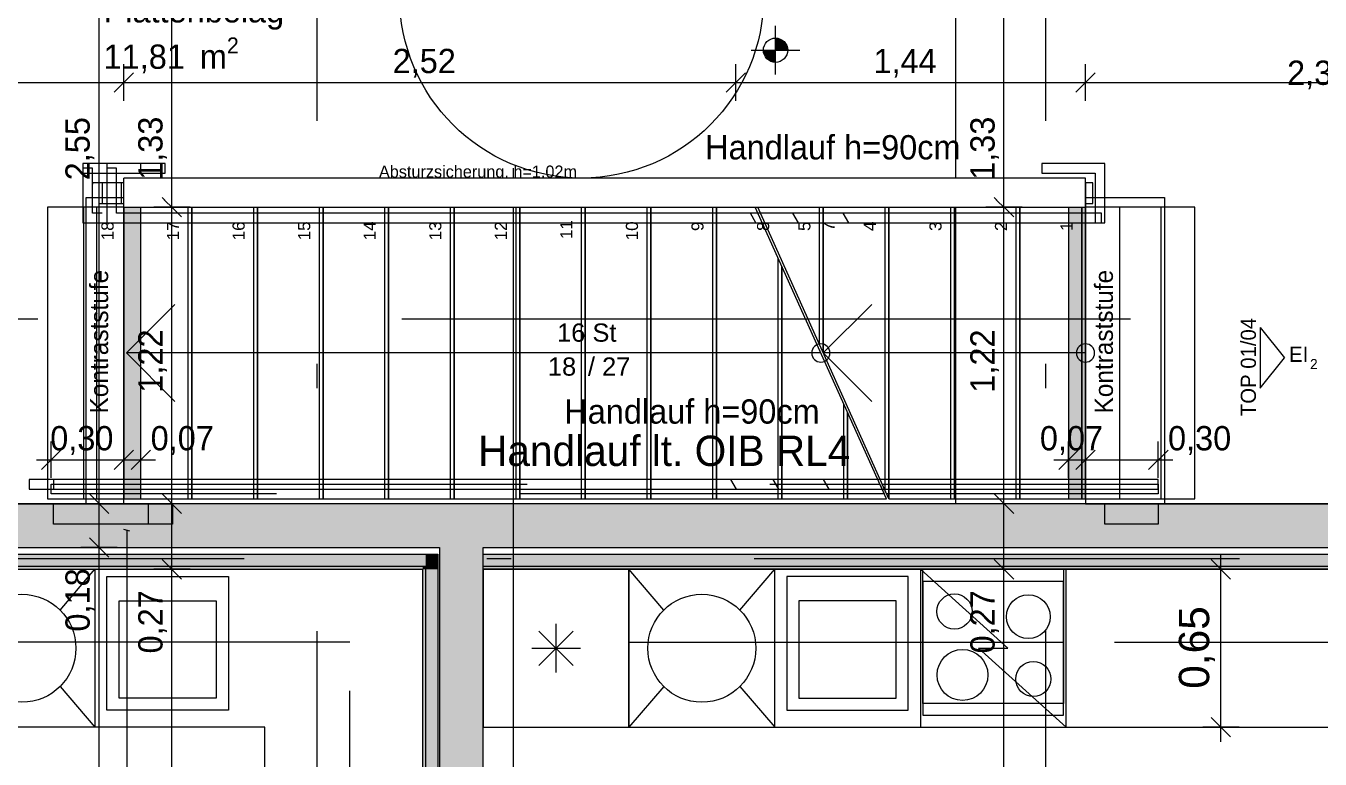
# Model space of a CAD drawing. Header units: metres. Extents: x -3 to 205, y -18 to 45.
# Drawn here: x 7.8 to 13.13, y -9.83 to -6.81 of the extents above; entities that cross this region are included whole.
import ezdxf

# ---------------------------------------------------------------- set-up
doc = ezdxf.new("R2010")
doc.units = ezdxf.units.M
doc.header["$MEASUREMENT"] = 0
doc.set_wipeout_variables(frame=1)
for name, pattern in [('Achse', [0.004, 0.002, -0.001, 0, -0.001]), ('Schnittlinie', [0.006, 0.003, -0.0015, 0, -0.0015]), ('Strichlinie eng', [0.002, 0.0015, -0.0005]), ('Strichlinie mittel', [0.003, 0.002, -0.001]), ('Untersicht', [0.001, 0.0005, -0.0005]), ('Wipeout_Contour', [1, 0, -1])]:
    doc.linetypes.add(name, pattern=pattern)
for name, color, linetype in [('1._1.Stock PP STG1_3_000 Achsraster', 7, 'Continuous'), ('1._1.Stock PP STG1_3_120 Wand Innen tragend', 7, 'Continuous'), ('1._1.Stock PP STG1_3_140 Geländer transparent', 7, 'Continuous'), ('1._1.Stock PP STG1_3_210 Decke', 7, 'Continuous'), ('1._1.Stock PP STG1_3_220 Bodenaufbau', 7, 'Continuous'), ('1._1.Stock PP STG1_3_220 Bodenaufbau - Außen_ Gefälle', 7, 'Continuous'), ('1._1.Stock PP STG1_3_410 Treppe', 7, 'Continuous'), ('1._1.Stock PP STG1_3_450 Absturzsicherung', 7, 'Continuous'), ('1._1.Stock PP STG1_3_530 Küche', 7, 'Continuous'), ('1._1.Stock PP STG1_3_810 Raum', 7, 'Continuous'), ('1._1.Stock PP STG1_3_815 Raumbegrenzung', 7, 'Continuous'), ('1._1.Stock PP STG1_3_851 Marker Schnitt', 7, 'Continuous'), ('1._1.Stock PP STG1_3_870 Dokumentation allgemein', 7, 'Continuous'), ('1._1.Stock PP STG1_3_910 Allgemein Bemaßung.x', 7, 'Continuous'), ('1._1.Stock PP STG1_3_915 Allgemein Beschriftung.x', 7, 'Continuous'), ('1._1.Stock PP STG1_3_945 Einreichplan Beschriftung', 7, 'Continuous'), ('1._1.Stock PP STG1_3_950 Polierplan Bemaßung', 7, 'Continuous'), ('1._1.Stock PP STG1_3_950-1 Polierplan Bemaßung Küche', 7, 'Continuous'), ('1._1.Stock PP STG1_3_957 Detail Bemaßung', 7, 'Continuous'), ('1._1.Stock PP STG1_3_958 Detail Beschriftung', 7, 'Continuous')]:
    doc.layers.add(name, color=color, linetype=linetype)
doc.styles.add('ERSTELLTER_STIL_1', font='arial.ttf')
doc.styles.add('ERSTELLTER_STIL_2', font='')
doc.styles.get('ERSTELLTER_STIL_2').set_extended_font_data('Eurostile')

msp = doc.modelspace()

# ---------------------------------------------------------------- hatches: boundary and pattern name
at = {"layer": '1._1.Stock PP STG1_3_120 Wand Innen tragend', "linetype": 'Continuous', "lineweight": 13, "true_color": 0x3f7f02}
for points in [[(9.505, -8.775), (6.835, -8.775), (6.835, -8.955), (9.505, -8.955)], [(9.685, -8.775), (9.505, -8.775), (9.505, -8.955), (9.685, -8.955)], [(9.685, -8.955), (13.295, -8.955), (13.295, -8.775), (9.685, -8.775)], [(9.685, -8.955), (9.505, -8.955), (9.505, -8.9825), (9.685, -8.9825)], [(9.685, -8.9825), (9.505, -8.9825), (9.505, -9.0325), (9.685, -9.0325)], [(9.685, -9.0325), (9.505, -9.0325), (9.505, -9.045), (9.685, -9.045)], [(9.505, -9.045), (9.505, -15.66), (9.685, -15.66), (9.685, -9.045)]]:
    msp.add_hatch(color=76, dxfattribs=at).paths.add_polyline_path(points)
at = {"layer": '1._1.Stock PP STG1_3_120 Wand Innen tragend', "linetype": 'Continuous', "lineweight": 13, "true_color": 0xffaa00}
for points in [[(9.4475, -8.9825), (6.6475, -8.9825), (6.6475, -9.0325), (9.4475, -9.0325)], [(9.4975, -8.9825), (9.4475, -8.9825), (9.4475, -9.0325), (9.4975, -9.0325)], [(9.685, -9.0325), (13.295, -9.0325), (13.295, -8.9825), (9.685, -8.9825)], [(9.4975, -9.0325), (9.4475, -9.0325), (9.4475, -9.045), (9.4975, -9.045)], [(9.4475, -9.045), (9.4475, -15.66), (9.4975, -15.66), (9.4975, -9.045)]]:
    msp.add_hatch(color=40, dxfattribs=at).paths.add_polyline_path(points)
at = {"layer": '1._1.Stock PP STG1_3_120 Wand Innen tragend', "linetype": 'Continuous', "lineweight": 13, "true_color": 0xfb02fe}
for points in [[(9.435, -9.0325), (6.5975, -9.0325), (6.5975, -9.045), (9.435, -9.045)], [(9.4475, -9.0325), (9.435, -9.0325), (9.435, -9.045), (9.4475, -9.045)], [(9.435, -9.045), (9.435, -15.66), (9.4475, -15.66), (9.4475, -9.045)], [(9.685, -9.045), (13.295, -9.045), (13.295, -9.0325), (9.685, -9.0325)]]:
    msp.add_hatch(color=6, dxfattribs=at).paths.add_polyline_path(points)
at = {"layer": '1._1.Stock PP STG1_3_220 Bodenaufbau - Außen_ Gefälle', "linetype": 'Continuous', "lineweight": 0, "true_color": 0x1f1f1f}
for points in [[(8.275, -8.755), (8.275, -7.555), (8.205, -7.555), (8.205, -8.755)], [(12.165, -8.755), (12.165, -7.555), (12.095, -7.555), (12.095, -8.755)]]:
    msp.add_hatch(color=250, dxfattribs=at).paths.add_polyline_path(points)
at = {"layer": '1._1.Stock PP STG1_3_950 Polierplan Bemaßung', "linetype": 'Continuous', "lineweight": 0, "true_color": 0x000000}
for points in [[(10.8886, -6.909), (10.9386, -6.909), (10.9347, -6.8899), (10.9239, -6.8737), (10.9077, -6.8628), (10.8886, -6.859)], [(10.8886, -6.909), (10.8386, -6.909), (10.8424, -6.9281), (10.8532, -6.9444), (10.8694, -6.9552), (10.8886, -6.959)]]:
    msp.add_hatch(color=18, dxfattribs=at).paths.add_polyline_path(points)

# ---------------------------------------------------------------- linework, layer by layer
at = {"layer": '1._1.Stock PP STG1_3_000 Achsraster', "color": 5, "linetype": 'Achse', "lineweight": 0, "ltscale": 1000}
msp.add_line((-1.5, -9), (21, -9), dxfattribs=at)
at = {"layer": '1._1.Stock PP STG1_3_120 Wand Innen tragend', "color": 7, "linetype": 'Continuous', "lineweight": 13, "ltscale": 1000}
for p, q in [((6.655, -8.9825), (9.4975, -8.9825)), ((9.4975, -8.9825), (9.4975, -9.0325)), ((9.4975, -8.9825), (9.4975, -9.0325)), ((9.685, -8.9825), (13.295, -8.9825)), ((6.6475, -9.0325), (9.4475, -9.0325)), ((9.4475, -9.0325), (9.4475, -9.045)), ((9.4475, -9.0325), (9.4475, -9.045)), ((9.4475, -9.045), (9.4475, -15.66)), ((9.4975, -9.0325), (9.4975, -9.045)), ((9.4975, -9.045), (9.4975, -15.66)), ((9.685, -9.0325), (13.295, -9.0325))]:
    msp.add_line(p, q, dxfattribs=at)
at = {"layer": '1._1.Stock PP STG1_3_120 Wand Innen tragend', "color": 7, "linetype": 'Continuous', "lineweight": 18, "ltscale": 1000}
for p, q in [((6.835, -8.955), (9.505, -8.955)), ((9.505, -8.955), (9.505, -8.9825)), ((9.505, -8.955), (9.505, -8.9825)), ((9.505, -8.9825), (9.505, -9.0325)), ((9.685, -8.9825), (9.685, -8.955)), ((9.685, -8.955), (13.295, -8.955)), ((9.685, -8.9825), (9.685, -8.955)), ((9.685, -9.0325), (9.685, -8.9825)), ((9.685, -9.0325), (9.685, -8.9825)), ((9.505, -9.0325), (9.505, -9.045)), ((9.505, -9.045), (9.505, -15.66)), ((9.685, -9.045), (9.685, -9.0325)), ((9.685, -9.045), (9.685, -9.0325))]:
    msp.add_line(p, q, dxfattribs=at)
at = {"layer": '1._1.Stock PP STG1_3_120 Wand Innen tragend', "color": 7, "linetype": 'Continuous', "lineweight": 18, "ltscale": 1000, "flags": 128}
for points in [[(13.295, -8.775), (6.835, -8.775)], [(9.685, -15.66), (9.685, -9.045)]]:
    msp.add_lwpolyline(points, dxfattribs=at)
at = {"layer": '1._1.Stock PP STG1_3_120 Wand Innen tragend', "color": 7, "linetype": 'Continuous', "lineweight": 13, "ltscale": 1000, "flags": 128}
for points in [[(6.585, -9.045), (9.435, -9.045)], [(9.435, -9.045), (9.435, -15.66)], [(9.685, -9.045), (13.295, -9.045)]]:
    msp.add_lwpolyline(points, dxfattribs=at)
at = {"layer": '1._1.Stock PP STG1_3_140 Geländer transparent', "color": 7, "linetype": 'Strichlinie mittel', "lineweight": 13, "ltscale": 1000, "flags": 128}
msp.add_lwpolyline([(7.905, -8.735), (7.905, -8.695), (11.318, -8.695), (11.336, -8.735)], close=True, dxfattribs=at)
at = {"layer": '1._1.Stock PP STG1_3_140 Geländer transparent', "color": 7, "linetype": 'Continuous', "lineweight": 13, "ltscale": 1000, "flags": 128}
msp.add_lwpolyline([(12.465, -8.695), (12.465, -8.735), (11.346, -8.735), (11.328, -8.695)], close=True, dxfattribs=at)
at = {"layer": '1._1.Stock PP STG1_3_210 Decke', "color": 7, "linetype": 'Continuous', "lineweight": 13, "ltscale": 1000, "true_color": 0xf4f4f4, "flags": 128}
msp.add_lwpolyline([(8.05, -8.775), (8.05, -7.515), (12.49, -7.515), (12.49, -8.775)], close=True, dxfattribs=at)
msp.add_lwpolyline([(8.05, -8.775), (8.05, -7.515), (12.49, -7.515), (12.49, -8.775)], close=True, dxfattribs=at)
at = {"layer": '1._1.Stock PP STG1_3_220 Bodenaufbau', "color": 7, "linetype": 'Continuous', "lineweight": 13, "ltscale": 1000, "true_color": 0xf4f4f4, "flags": 128}
for points in [[(6.835, -6.225), (8.105, -6.225), (8.105, -5.735), (8.745, -5.735), (8.745, -3.865), (11.105, -3.865), (11.105, -6.225), (13.385, -6.225), (13.385, -8.775), (6.835, -8.775)], [(6.835, -8.775), (8.205, -8.775), (8.205, -7.555), (12.165, -7.555), (12.165, -8.775), (13.385, -8.775), (13.385, -6.225), (11.105, -6.225), (11.105, -6.045), (8.975, -6.045), (8.975, -6.225), (6.835, -6.225)]]:
    msp.add_lwpolyline(points, close=True, dxfattribs=at)
at = {"layer": '1._1.Stock PP STG1_3_220 Bodenaufbau - Außen_ Gefälle', "color": 7, "linetype": 'Continuous', "lineweight": 13, "ltscale": 1000, "flags": 128}
for points in [[(8.275, -8.755), (8.275, -7.555), (8.205, -7.555), (8.205, -8.755)], [(12.165, -8.755), (12.165, -7.555), (12.095, -7.555), (12.095, -8.755)]]:
    msp.add_lwpolyline(points, close=True, dxfattribs=at)
at = {"layer": '1._1.Stock PP STG1_3_410 Treppe', "color": 7, "linetype": 'Untersicht', "lineweight": 18, "ltscale": 1000}
for p, q in [((8.115, -7.375), (8.035, -7.375)), ((8.035, -7.375), (8.035, -7.415)), ((8.075, -7.395), (8.035, -7.395)), ((8.035, -7.395), (8.035, -7.62)), ((8.075, -7.58), (8.075, -7.395)), ((8.195, -7.375), (8.115, -7.375)), ((8.215, -7.375), (8.135, -7.375)), ((8.135, -7.375), (8.135, -7.415)), ((8.275, -7.375), (8.195, -7.375)), ((8.295, -7.375), (8.215, -7.375)), ((8.375, -7.375), (8.295, -7.375)), ((8.035, -7.415), (8.115, -7.415)), ((8.035, -7.62), (8.115, -7.62)), ((8.115, -7.58), (8.075, -7.58)), ((8.115, -7.62), (10.808, -7.62)), ((7.815, -8.675), (7.815, -8.715)), ((8.115, -8.675), (7.815, -8.675)), ((10.7041, -8.675), (8.115, -8.675)), ((10.7272, -8.715), (10.7041, -8.675)), ((7.815, -8.715), (8.115, -8.715)), ((8.115, -8.715), (10.7272, -8.715))]:
    msp.add_line(p, q, dxfattribs=at)
at = {"layer": '1._1.Stock PP STG1_3_410 Treppe', "color": 7, "linetype": 'Continuous', "lineweight": 18, "ltscale": 1000}
for p, q in [((8.175, -7.395), (8.135, -7.395)), ((8.135, -7.395), (8.135, -7.62)), ((8.175, -7.58), (8.175, -7.395)), ((12.065, -7.375), (11.985, -7.375)), ((12.245, -7.375), (12.065, -7.375)), ((12.245, -7.54), (12.245, -7.375)), ((12.205, -7.415), (12.205, -7.54)), ((12.205, -7.54), (12.205, -7.62)), ((12.245, -7.62), (12.245, -7.54)), ((8.135, -7.62), (8.215, -7.62)), ((8.215, -7.58), (8.175, -7.58)), ((11.1673, -7.58), (8.215, -7.58)), ((8.215, -7.62), (11.1904, -7.62)), ((10.9812, -7.62), (12.165, -7.62)), ((11.1904, -7.62), (11.1673, -7.58)), ((12.165, -7.62), (12.2308, -7.62)), ((12.205, -7.62), (12.245, -7.62)), ((12.2308, -7.62), (12.2308, -7.58)), ((10.915, -7.7987), (10.915, -8.755)), ((10.915, -8.755), (10.915, -7.7987)), ((11.185, -8.3987), (11.185, -8.755)), ((11.185, -8.755), (11.185, -8.3987)), ((7.915, -8.675), (7.915, -8.715)), ((8.215, -8.675), (7.915, -8.675)), ((11.0865, -8.675), (8.215, -8.675)), ((12.435, -8.675), (10.8773, -8.675)), ((10.8773, -8.675), (10.9004, -8.715)), ((11.1096, -8.715), (11.0865, -8.675)), ((12.465, -8.675), (12.435, -8.675)), ((12.465, -8.715), (12.465, -8.675)), ((7.915, -8.715), (8.215, -8.715)), ((8.215, -8.715), (11.1096, -8.715)), ((10.9004, -8.715), (12.435, -8.715)), ((12.435, -8.715), (12.465, -8.715)), ((8.205, -8.755), (8.215, -8.755)), ((8.215, -8.755), (8.485, -8.755)), ((8.485, -8.755), (8.755, -8.755)), ((8.755, -8.755), (9.025, -8.755)), ((9.025, -8.755), (9.295, -8.755)), ((9.295, -8.755), (9.565, -8.755)), ((9.565, -8.755), (9.835, -8.755)), ((9.835, -8.755), (10.105, -8.755)), ((10.105, -8.755), (10.375, -8.755)), ((10.375, -8.755), (10.645, -8.755)), ((10.645, -8.755), (10.915, -8.755)), ((10.915, -8.755), (11.185, -8.755)), ((11.185, -8.755), (11.3453, -8.755)), ((11.355, -8.755), (11.625, -8.755)), ((11.625, -8.755), (11.895, -8.755)), ((11.895, -8.755), (12.165, -8.755))]:
    msp.add_line(p, q, dxfattribs=at)
at = {"layer": '1._1.Stock PP STG1_3_410 Treppe', "color": 7, "linetype": 'Continuous', "lineweight": 13, "ltscale": 1000}
for p, q in [((7.89, -7.555), (7.89, -8.755)), ((8.04, -8.755), (8.04, -7.555)), ((8.092, -7.555), (8.092, -8.755)), ((12.3069, -8.755), (12.3069, -7.555)), ((12.475, -7.555), (12.475, -8.755)), ((12.615, -8.755), (12.615, -7.555)), ((10.9, -8.755), (10.9, -7.7654)), ((8.415, -7.955), (8.215, -8.155)), ((11.285, -7.955), (11.085, -8.155)), ((8.485, -8.155), (8.215, -8.155)), ((8.215, -8.155), (8.415, -8.355)), ((11.0753, -8.155), (8.485, -8.155)), ((11.895, -8.155), (11.085, -8.155)), ((11.085, -8.155), (11.285, -8.355)), ((12.165, -8.155), (11.895, -8.155)), ((11.17, -8.755), (11.17, -8.3654)), ((7.89, -8.755), (8.215, -8.755)), ((8.215, -8.755), (11.3453, -8.755)), ((11.355, -8.755), (12.165, -8.755)), ((12.165, -8.755), (12.615, -8.755))]:
    msp.add_line(p, q, dxfattribs=at)
at = {"layer": '1._1.Stock PP STG1_3_410 Treppe', "color": 255, "linetype": 'Continuous', "lineweight": 0, "ltscale": 1000, "flags": 128}
for points in [[(12.165, -7.54), (12.195, -7.54), (12.195, -7.455), (11.975, -7.455), (11.975, -7.54)], [(12.165, -7.54), (12.165, -7.4975), (12.115, -7.4975), (12.115, -7.54)], [(11.975, -7.54), (12.115, -7.54)]]:
    msp.add_lwpolyline(points, dxfattribs=at)
for points in [[(12.065, -7.54), (12.165, -7.54), (12.165, -7.455), (12.065, -7.455)], [(8.215, -8.775), (8.405, -8.775), (8.405, -8.86), (7.915, -8.86), (7.915, -8.775)], [(12.245, -8.775), (12.435, -8.775), (12.465, -8.775), (12.465, -8.86), (12.245, -8.86)]]:
    msp.add_lwpolyline(points, close=True, dxfattribs=at)
at = {"layer": '1._1.Stock PP STG1_3_410 Treppe', "color": 7, "linetype": 'Continuous', "lineweight": 18, "ltscale": 1000, "flags": 128}
for points in [[(12.115, -7.54), (12.135, -7.54)], [(12.135, -7.54), (12.165, -7.54)]]:
    msp.add_lwpolyline(points, dxfattribs=at)
at = {"layer": '1._1.Stock PP STG1_3_410 Treppe', "color": 7, "linetype": 'Continuous', "lineweight": 13, "ltscale": 1000, "flags": 128}
for points in [[(11.0753, -8.1175, 1), (11.0753, -8.1925, 1)], [(12.165, -8.1175, 1), (12.165, -8.1925, 1)]]:
    msp.add_lwpolyline(points, format="xyb", close=True, dxfattribs=at)
at = {"layer": '1._1.Stock PP STG1_3_410 Treppe', "color": 255, "linetype": 'Untersicht', "lineweight": 0, "ltscale": 1000, "flags": 128}
msp.add_lwpolyline([(8.115, -8.775), (8.305, -8.775), (8.305, -8.86), (7.815, -8.86), (7.815, -8.775)], close=True, dxfattribs=at)
at = {"layer": '1._1.Stock PP STG1_3_530 Küche', "color": 150, "linetype": 'Strichlinie eng', "lineweight": 13, "ltscale": 1000, "true_color": 0x0f7ffe}
for p, q in [((7.185, -9.045), (9.435, -9.045)), ((9.435, -9.045), (9.435, -11.045)), ((13.295, -9.045), (10.285, -9.045)), ((10.285, -9.045), (10.285, -9.345)), ((11.495, -9.045), (12.075, -9.045)), ((11.495, -9.5975), (11.495, -9.045)), ((12.075, -9.045), (12.075, -9.5975)), ((9.135, -9.345), (7.185, -9.345)), ((9.135, -11.045), (9.135, -9.345)), ((10.285, -9.345), (13.295, -9.345)), ((11.495, -9.345), (12.075, -9.345)), ((12.075, -9.5975), (11.495, -9.5975))]:
    msp.add_line(p, q, dxfattribs=at)
at = {"layer": '1._1.Stock PP STG1_3_530 Küche', "color": 150, "linetype": 'Continuous', "lineweight": 13, "ltscale": 1000, "true_color": 0x0f7ffe}
for p, q in [((7.9421, -9.2129), (8.085, -9.045)), ((10.4279, -9.2129), (10.285, -9.045)), ((10.7421, -9.2129), (10.885, -9.045)), ((11.845, -9.37), (11.485, -9.045)), ((8.185, -9.575), (8.185, -9.175)), ((8.185, -9.175), (8.585, -9.175)), ((8.585, -9.175), (8.585, -9.575)), ((11.385, -9.175), (10.985, -9.175)), ((10.985, -9.175), (10.985, -9.575)), ((11.385, -9.575), (11.385, -9.175)), ((9.985, -9.47), (9.985, -9.27)), ((9.9143, -9.4407), (10.0557, -9.2993)), ((10.0557, -9.4407), (9.9143, -9.2993)), ((9.885, -9.37), (10.085, -9.37)), ((12.085, -9.695), (11.725, -9.37)), ((11.725, -9.37), (11.845, -9.37)), ((7.9421, -9.5271), (8.085, -9.695)), ((10.4279, -9.5271), (10.285, -9.695)), ((10.7421, -9.5271), (10.885, -9.695)), ((8.585, -9.575), (8.185, -9.575)), ((10.985, -9.575), (11.385, -9.575))]:
    msp.add_line(p, q, dxfattribs=at)
at = {"layer": '1._1.Stock PP STG1_3_530 Küche', "color": 150, "linetype": 'Continuous', "lineweight": 13, "ltscale": 1000, "true_color": 0x0f7ffe, "flags": 128}
for points in [[(7.185, -9.045), (9.435, -9.045), (9.435, -11.045), (8.785, -11.045), (8.785, -9.695), (7.185, -9.695)], [(8.085, -9.695), (7.485, -9.695), (7.485, -9.045), (8.085, -9.045)], [(9.685, -9.695), (10.285, -9.695), (10.285, -9.045), (9.685, -9.045)], [(13.295, -9.045), (10.285, -9.045), (10.285, -9.695), (13.295, -9.695)], [(10.285, -9.695), (10.885, -9.695), (10.885, -9.045), (10.285, -9.045)], [(11.485, -9.695), (12.085, -9.695), (12.085, -9.045), (11.485, -9.045)], [(8.635, -9.625), (8.135, -9.625), (8.135, -9.075), (8.635, -9.075)], [(10.935, -9.625), (11.435, -9.625), (11.435, -9.075), (10.935, -9.075)], [(11.495, -9.645), (12.075, -9.645), (12.075, -9.095), (11.495, -9.095)]]:
    msp.add_lwpolyline(points, close=True, dxfattribs=at)
at = {"layer": '1._1.Stock PP STG1_3_530 Küche', "color": 150, "linetype": 'Continuous', "lineweight": 13, "ltscale": 1000, "true_color": 0x0f7ffe}
for centre, radius in [((7.785, -9.37), 0.2222), ((10.585, -9.37), 0.2222), ((11.6255, -9.2187), 0.0725), ((11.93, -9.2402), 0.09), ((11.6586, -9.48), 0.105), ((11.9503, -9.4965), 0.0725)]:
    msp.add_circle(centre, radius, dxfattribs=at)
at = {"layer": '1._1.Stock PP STG1_3_851 Marker Schnitt', "color": 7, "linetype": 'Schnittlinie', "lineweight": 13, "ltscale": 1000}
msp.add_line((-2.85, -8.015), (14.6743, -8.015), dxfattribs=at)
at = {"layer": '1._1.Stock PP STG1_3_910 Allgemein Bemaßung.x', "color": 7, "linetype": 'Continuous', "lineweight": 13, "ltscale": 1000}
for p, q in [((12.885, -8.05), (12.885, -8.3)), ((12.885, -8.05), (12.985, -8.175)), ((12.885, -8.3), (12.985, -8.175))]:
    msp.add_line(p, q, dxfattribs=at)
at = {"layer": '1._1.Stock PP STG1_3_915 Allgemein Beschriftung.x', "color": 7, "linetype": 'Continuous', "lineweight": 13, "ltscale": 1000}
for p, q in [((8.2292, -8.8881), (8.2042, -8.8814)), ((8.2167, -8.8847), (8.2167, -9.9953))]:
    msp.add_line(p, q, dxfattribs=at)
at = {"layer": '1._1.Stock PP STG1_3_950 Polierplan Bemaßung', "color": 76, "linetype": 'Continuous', "lineweight": 13, "ltscale": 1000, "true_color": 0x3f7f02}
for p, q in [((8.1025, -8.775), (8.1025, -6.225)), ((8.0625, -8.735), (8.1425, -8.815)), ((8.1775, -8.775), (8.0275, -8.775)), ((8.1025, -8.955), (8.1025, -8.775)), ((8.0625, -8.915), (8.1425, -8.995)), ((8.1775, -8.955), (8.0275, -8.955)), ((8.1025, -15.66), (8.1025, -8.955))]:
    msp.add_line(p, q, dxfattribs=at)
at = {"layer": '1._1.Stock PP STG1_3_950 Polierplan Bemaßung', "color": 7, "linetype": 'Continuous', "lineweight": 13, "ltscale": 1000}
for p, q in [((10.8886, -7.009), (10.8886, -6.809)), ((10.7886, -6.909), (10.9886, -6.909))]:
    msp.add_line(p, q, dxfattribs=at)
at = {"layer": '1._1.Stock PP STG1_3_950 Polierplan Bemaßung', "color": 6, "linetype": 'Continuous', "lineweight": 13, "ltscale": 1000, "true_color": 0xfb02fe}
for p, q in [((8.205, -7.117), (8.205, -6.967)), ((10.725, -7.117), (10.725, -6.967)), ((12.165, -7.117), (12.165, -6.967)), ((8.245, -7.002), (8.165, -7.082)), ((10.765, -7.002), (10.685, -7.082)), ((12.205, -7.002), (12.125, -7.082)), ((6.835, -7.042), (8.205, -7.042)), ((8.205, -7.042), (10.725, -7.042)), ((10.725, -7.042), (12.165, -7.042)), ((12.165, -7.042), (14.56, -7.042)), ((8.3625, -8.735), (8.4425, -8.815)), ((11.7895, -8.735), (11.8695, -8.815)), ((8.4775, -8.775), (8.3275, -8.775)), ((8.4025, -9.045), (8.4025, -8.775)), ((11.9045, -8.775), (11.7545, -8.775)), ((11.8295, -9.045), (11.8295, -8.775)), ((8.3625, -9.005), (8.4425, -9.085)), ((11.7895, -9.005), (11.8695, -9.085)), ((8.4775, -9.045), (8.3275, -9.045)), ((8.4025, -15.66), (8.4025, -9.045)), ((11.9045, -9.045), (11.7545, -9.045)), ((11.8295, -15.66), (11.8295, -9.045))]:
    msp.add_line(p, q, dxfattribs=at)
at = {"layer": '1._1.Stock PP STG1_3_950 Polierplan Bemaßung', "color": 7, "linetype": 'Continuous', "lineweight": 13, "ltscale": 1000}
msp.add_circle((10.8886, -6.909), 0.05, dxfattribs=at)
at = {"layer": '1._1.Stock PP STG1_3_950-1 Polierplan Bemaßung Küche', "color": 150, "linetype": 'Continuous', "lineweight": 13, "ltscale": 1000, "true_color": 0x0f7ffe}
for p, q in [((12.7629, -9.085), (12.6829, -9.005)), ((12.7229, -9.045), (12.7229, -8.985)), ((12.7979, -9.045), (12.6479, -9.045)), ((12.7229, -9.695), (12.7229, -9.045)), ((12.7979, -9.695), (12.6479, -9.695)), ((12.6829, -9.655), (12.7629, -9.735)), ((12.7229, -9.755), (12.7229, -9.695))]:
    msp.add_line(p, q, dxfattribs=at)
at = {"layer": '1._1.Stock PP STG1_3_957 Detail Bemaßung', "color": 7, "linetype": 'Continuous', "lineweight": 13, "ltscale": 1000}
for p, q in [((7.905, -8.6692), (7.905, -8.5192)), ((8.205, -8.6692), (8.205, -8.5192)), ((8.275, -8.6692), (8.275, -8.5192)), ((12.095, -8.6692), (12.095, -8.5192)), ((12.165, -8.6692), (12.165, -8.5192)), ((12.465, -8.6692), (12.465, -8.5192)), ((7.945, -8.5542), (7.865, -8.6342)), ((8.165, -8.6342), (8.245, -8.5542)), ((8.315, -8.5542), (8.235, -8.6342)), ((12.135, -8.5542), (12.055, -8.6342)), ((12.205, -8.5542), (12.125, -8.6342)), ((12.425, -8.6342), (12.505, -8.5542)), ((7.845, -8.5942), (7.905, -8.5942)), ((7.905, -8.5942), (8.205, -8.5942)), ((8.205, -8.5942), (8.275, -8.5942)), ((8.275, -8.5942), (8.335, -8.5942)), ((12.035, -8.5942), (12.095, -8.5942)), ((12.095, -8.5942), (12.165, -8.5942)), ((12.165, -8.5942), (12.465, -8.5942)), ((12.465, -8.5942), (12.525, -8.5942))]:
    msp.add_line(p, q, dxfattribs=at)

# ---------------------------------------------------------------- texts
at = {"layer": '1._1.Stock PP STG1_3_120 Wand Innen tragend', "color": 7, "linetype": 'Continuous', "lineweight": 13, "attachment_point": 9, "style": 'ERSTELLTER_STIL_2'}
for s, insert, char_height in [('\\A1;{\\pqr;\\pt0;\\fEurostile|b0|i0|c0|p0;\\W1.000000;EI}', (13.0827, -8.1914), 0.0625), ('\\A1;{\\pqr;\\pt0;\\fEurostile|b0|i0|c0|p0;\\W1.000000;2}', (13.1211, -8.2214), 0.041667)]:
    msp.add_mtext(s, dxfattribs=dict(at, insert=insert, char_height=char_height))
at = {"layer": '1._1.Stock PP STG1_3_410 Treppe', "color": 7, "linetype": 'Continuous', "lineweight": 13, "char_height": 0.05, "attachment_point": 4, "rotation": 90, "style": 'ERSTELLTER_STIL_1'}
for s, insert in [('\\A1;{\\pql;\\fArial|b0|i0|c0|p0;\\W1.000000;18}', (8.1376, -7.6913)), ('\\A1;{\\pql;\\fArial|b0|i0|c0|p0;\\W1.000000;17}', (8.4071, -7.6913)), ('\\A1;{\\pql;\\fArial|b0|i0|c0|p0;\\W1.000000;16}', (8.6776, -7.6913)), ('\\A1;{\\pql;\\fArial|b0|i0|c0|p0;\\W1.000000;15}', (8.9476, -7.6913)), ('\\A1;{\\pql;\\fArial|b0|i0|c0|p0;\\W1.000000;14}', (9.2171, -7.6913)), ('\\A1;{\\pql;\\fArial|b0|i0|c0|p0;\\W1.000000;13}', (9.4876, -7.6913)), ('\\A1;{\\pql;\\fArial|b0|i0|c0|p0;\\W1.000000;12}', (9.7571, -7.6913)), ('\\A1;{\\pql;\\fArial|b0|i0|c0|p0;\\W1.000000;11}', (10.0271, -7.6862)), ('\\A1;{\\pql;\\fArial|b0|i0|c0|p0;\\W1.000000;10}', (10.2976, -7.6913)), ('\\A1;{\\pql;\\fArial|b0|i0|c0|p0;\\W1.000000;9}', (10.5676, -7.6531)), ('\\A1;{\\pql;\\fArial|b0|i0|c0|p0;\\W1.000000;8}', (10.8376, -7.6531)), ('\\A1;{\\pql;\\fArial|b0|i0|c0|p0;\\W1.000000;5}', (11.0076, -7.6531)), ('\\A1;{\\pql;\\fArial|b0|i0|c0|p0;\\W1.000000;7}', (11.1071, -7.6531)), ('\\A1;{\\pql;\\fArial|b0|i0|c0|p0;\\W1.000000;4}', (11.2771, -7.6531)), ('\\A1;{\\pql;\\fArial|b0|i0|c0|p0;\\W1.000000;3}', (11.5476, -7.6531)), ('\\A1;{\\pql;\\fArial|b0|i0|c0|p0;\\W1.000000;2}', (11.8171, -7.6531)), ('\\A1;{\\pql;\\fArial|b0|i0|c0|p0;\\W1.000000;1}', (12.0871, -7.6531))]:
    msp.add_mtext(s, dxfattribs=dict(at, insert=insert))
at = {"layer": '1._1.Stock PP STG1_3_410 Treppe', "color": 7, "linetype": 'Continuous', "lineweight": 13, "char_height": 0.075, "style": 'ERSTELLTER_STIL_1'}
for s, insert, attachment_point in [('\\A1;{\\pqc;\\pt0,0.05;\\fArial|b0|i0|c0|p0;\\W1.000000;16 St\\fArial|b0|i0|c0|p0;\\W1.000000;\\fArial|b0|i0|c0|p0;\\W1.000000;\\A1{\\H.66x;\\S^  ;}\\fArial|b0|i0|c0|p0;\\W1.000000;\\fArial|b0|i0|c0|p0;\\W1.000000;\\fArial|b0|i0|c0|p0;\\W1.000000;\\fArial|b0|i0|c0|p0;\\W1.000000;\\A1{\\H.66x;\\S^  ;}\\fArial|b0|i0|c0|p0;\\W1.000000;\\fArial|b0|i0|c0|p0;\\W1.000000;\\fArial|b0|i0|c0|p0;\\W1.000000;\\fArial|b0|i0|c0|p0;\\W1.000000;\\A1{\\H.66x;\\S^  ;}\\fArial|b0|i0|c0|p0;\\W1.000000;}', (10.14, -8.1305), 8), ('\\A1;{\\pqc;\\pt0,0.05;\\fArial|b0|i0|c0|p0;\\W1.000000;\\fArial|b0|i0|c0|p0;\\W1.000000;18\\fArial|b0|i0|c0|p0;\\W1.000000;\\A1{\\H.66x;\\S^  ;}\\fArial|b0|i0|c0|p0;\\W1.000000;\\fArial|b0|i0|c0|p0;\\W1.000000; / \\fArial|b0|i0|c0|p0;\\W1.000000;27\\fArial|b0|i0|c0|p0;\\W1.000000;\\A1{\\H.66x;\\S^  ;}\\fArial|b0|i0|c0|p0;\\W1.000000;\\fArial|b0|i0|c0|p0;\\W1.000000;\\fArial|b0|i0|c0|p0;\\W1.000000;\\fArial|b0|i0|c0|p0;\\W1.000000;\\A1{\\H.66x;\\S^  ;}\\fArial|b0|i0|c0|p0;\\W1.000000;}', (10.14, -8.1732), 2)]:
    msp.add_mtext(s, dxfattribs=dict(at, insert=insert, attachment_point=attachment_point))
at = {"layer": '1._1.Stock PP STG1_3_810 Raum', "color": 7, "linetype": 'Continuous', "lineweight": 13, "char_height": 0.1, "attachment_point": 1, "style": 'ERSTELLTER_STIL_2'}
for s, insert in [('\\A1;{\\pql;\\pt0;\\fEurostile|b0|i0|c0|p0;\\W1.000000;Plattenbelag}', (8.1213, -6.6949)), ('\\A1;{\\pql;\\pt0,0.05;\\fEurostile|b0|i0|c0|p0;\\W1.000000;11,81\\fEurostile|b0|i0|c0|p0;\\W1.000000;\\A1{\\H.66x;\\S^  ;}\\fEurostile|b0|i0|c0|p0;\\W1.000000; m\\fEurostile|b0|i0|c0|p0;\\W1.000000;\\A1{\\H.66x;\\S2^  ;}}', (8.1213, -6.8564))]:
    msp.add_mtext(s, dxfattribs=dict(at, insert=insert))
at = {"layer": '1._1.Stock PP STG1_3_910 Allgemein Bemaßung.x', "color": 7, "linetype": 'Continuous', "lineweight": 13, "insert": (12.8363, -8.4148), "char_height": 0.0625, "attachment_point": 4, "rotation": 90, "style": 'ERSTELLTER_STIL_2'}
msp.add_mtext('\\A1;{\\pql;\\fEurostile|b0|i0|c0|p0;\\W1.000000;TOP 01/04}', dxfattribs=at)
at = {"layer": '1._1.Stock PP STG1_3_915 Allgemein Beschriftung.x', "color": 7, "linetype": 'Continuous', "lineweight": 13, "insert": (10.43, -8.6217), "char_height": 0.125, "attachment_point": 8, "style": 'ERSTELLTER_STIL_2'}
msp.add_mtext('\\A1;{\\pqc;\\fEurostile|b0|i0|c0|p0;\\W1.000000;H\\fEurostile|b0|i0|c0|p0;\\W1.000000;andlauf lt. OIB RL4}', dxfattribs=at)
at = {"layer": '1._1.Stock PP STG1_3_950 Polierplan Bemaßung', "color": 6, "linetype": 'Continuous', "lineweight": 13, "true_color": 0xfb02fe, "char_height": 0.1, "width": 0.306373, "attachment_point": 7, "style": 'ERSTELLTER_STIL_2'}
for s, insert in [('\\A1;{\\pql;\\fEurostile|b0|i0|c0|p0;\\W1.000000;2,52}', (9.3118, -7.022)), ('\\A1;{\\pql;\\fEurostile|b0|i0|c0|p0;\\W1.000000;1,44}', (11.2918, -7.022))]:
    msp.add_mtext(s, dxfattribs=dict(at, insert=insert))
at = {"layer": '1._1.Stock PP STG1_3_950 Polierplan Bemaßung', "color": 6, "linetype": 'Continuous', "lineweight": 13, "true_color": 0xfb02fe, "insert": (12.9954, -7.0809), "char_height": 0.1, "attachment_point": 7, "style": 'ERSTELLTER_STIL_2'}
msp.add_mtext('\\A1;{\\pql;\\fEurostile|b0|i0|c0|p0;\\W1.000000;2,39\\fEurostile|b0|i0|c0|p0;\\W1.000000;\\A1{\\H.66x;\\S5^  ;}}', dxfattribs=at)
at = {"layer": '1._1.Stock PP STG1_3_950 Polierplan Bemaßung', "color": 76, "linetype": 'Continuous', "lineweight": 13, "true_color": 0x3f7f02, "char_height": 0.1, "width": 0.306373, "attachment_point": 7, "rotation": 90, "style": 'ERSTELLTER_STIL_2'}
for s, insert in [('\\A1;{\\pql;\\fEurostile|b0|i0|c0|p0;\\W1.000000;2,55}', (8.0825, -7.4445)), ('\\A1;{\\pql;\\fEurostile|b0|i0|c0|p0;\\W1.000000;0,18}', (8.0825, -9.3014))]:
    msp.add_mtext(s, dxfattribs=dict(at, insert=insert))
at = {"layer": '1._1.Stock PP STG1_3_950 Polierplan Bemaßung', "color": 6, "linetype": 'Continuous', "lineweight": 13, "true_color": 0xfb02fe, "char_height": 0.1, "width": 0.306373, "attachment_point": 7, "rotation": 90, "style": 'ERSTELLTER_STIL_2'}
for s, insert in [('\\A1;{\\pql;\\fEurostile|b0|i0|c0|p0;\\W1.000000;1,22}', (8.3825, -8.3182)), ('\\A1;{\\pql;\\fEurostile|b0|i0|c0|p0;\\W1.000000;1,22}', (11.8095, -8.3182)), ('\\A1;{\\pql;\\fEurostile|b0|i0|c0|p0;\\W1.000000;0,27}', (8.3825, -9.3914)), ('\\A1;{\\pql;\\fEurostile|b0|i0|c0|p0;\\W1.000000;0,27}', (11.8095, -9.3914))]:
    msp.add_mtext(s, dxfattribs=dict(at, insert=insert))
at = {"layer": '1._1.Stock PP STG1_3_950-1 Polierplan Bemaßung Küche', "color": 150, "linetype": 'Continuous', "lineweight": 13, "true_color": 0x0f7ffe, "insert": (12.6979, -9.5368), "char_height": 0.125, "width": 0.33365, "attachment_point": 7, "rotation": 90, "style": 'ERSTELLTER_STIL_1'}
msp.add_mtext('\\A1;{\\pql;\\fArial|b0|i0|c0|p0;\\W1.000000;0,65}', dxfattribs=at)
at = {"layer": '1._1.Stock PP STG1_3_957 Detail Bemaßung', "color": 7, "linetype": 'Continuous', "lineweight": 13, "char_height": 0.1, "width": 0.306373, "attachment_point": 7, "style": 'ERSTELLTER_STIL_2'}
for s, insert in [('\\A1;{\\pql;\\fEurostile|b0|i0|c0|p0;\\W1.000000;0,30}', (7.9014, -8.5742)), ('\\A1;{\\pql;\\fEurostile|b0|i0|c0|p0;\\W1.000000;0,07}', (8.315, -8.5742)), ('\\A1;{\\pql;\\fEurostile|b0|i0|c0|p0;\\W1.000000;0,07}', (11.9772, -8.5742)), ('\\A1;{\\pql;\\fEurostile|b0|i0|c0|p0;\\W1.000000;0,30}', (12.505, -8.5742))]:
    msp.add_mtext(s, dxfattribs=dict(at, insert=insert))
at = {"layer": '1._1.Stock PP STG1_3_958 Detail Beschriftung', "color": 7, "linetype": 'Continuous', "lineweight": 13, "char_height": 0.1, "attachment_point": 9, "style": 'ERSTELLTER_STIL_2'}
for insert in [(11.6504, -7.3599), (11.0704, -8.4471)]:
    msp.add_mtext('\\A1;{\\pqr;\\fEurostile|b0|i0|c0|p0;\\W1.000000;Handlauf h=90cm}', dxfattribs=dict(at, insert=insert))
at = {"layer": '1._1.Stock PP STG1_3_958 Detail Beschriftung', "color": 7, "linetype": 'Continuous', "lineweight": 13, "char_height": 0.075, "attachment_point": 4, "rotation": 90, "style": 'ERSTELLTER_STIL_2'}
for insert in [(8.1028, -8.4038), (12.2411, -8.4038)]:
    msp.add_mtext('\\A1;{\\pql;\\fEurostile|b0|i0|c0|p0;\\W1.000000;Kontraststufe}', dxfattribs=dict(at, insert=insert))

# ---------------------------------------------------------------- next in the draw order: wipeouts: each hides what was drawn before it
at = {"color": 254, "linetype": 'Wipeout_Contour', "lineweight": 0, "ltscale": 50.886291}
msp.add_wipeout([(12.165, -7.435), (8.205, -7.435), (8.205, -7.465), (12.165, -7.465)], dxfattribs=at).dxf.layer = '1._1.Stock PP STG1_3_450 Absturzsicherung'
at = {"color": 254, "linetype": 'Wipeout_Contour', "lineweight": 0, "ltscale": 51.101768}
msp.add_wipeout([(8.205, -7.555), (12.165, -7.555), (12.165, -7.525), (8.205, -7.525)], dxfattribs=at).dxf.layer = '1._1.Stock PP STG1_3_450 Absturzsicherung'

# ---------------------------------------------------------------- next in the draw order: linework, layer by layer
at = {"layer": '1._1.Stock PP STG1_3_410 Treppe', "color": 7, "linetype": 'Untersicht', "lineweight": 18, "ltscale": 1000}
for p, q in [((8.275, -7.415), (8.275, -7.375)), ((8.375, -7.415), (8.375, -7.375)), ((8.115, -7.415), (8.195, -7.415)), ((8.135, -7.415), (8.215, -7.415)), ((8.195, -7.415), (8.275, -7.415)), ((8.215, -7.415), (8.295, -7.415)), ((8.295, -7.415), (8.375, -7.415)), ((10.7849, -7.58), (8.115, -7.58)), ((10.808, -7.62), (10.7849, -7.58))]:
    msp.add_line(p, q, dxfattribs=at)
at = {"layer": '1._1.Stock PP STG1_3_410 Treppe', "color": 7, "linetype": 'Continuous', "lineweight": 18, "ltscale": 1000}
for p, q in [((11.985, -7.375), (11.985, -7.415)), ((11.985, -7.415), (12.065, -7.415)), ((12.065, -7.415), (12.205, -7.415)), ((8.215, -7.555), (8.205, -7.555)), ((8.205, -7.555), (8.205, -8.755)), ((8.485, -7.555), (8.215, -7.555)), ((8.755, -7.555), (8.485, -7.555)), ((8.485, -7.555), (8.485, -8.755)), ((8.485, -8.755), (8.485, -7.555)), ((9.025, -7.555), (8.755, -7.555)), ((8.755, -7.555), (8.755, -8.755)), ((8.755, -8.755), (8.755, -7.555)), ((9.295, -7.555), (9.025, -7.555)), ((9.025, -7.555), (9.025, -8.755)), ((9.025, -8.755), (9.025, -7.555)), ((9.565, -7.555), (9.295, -7.555)), ((9.295, -7.555), (9.295, -8.755)), ((9.295, -8.755), (9.295, -7.555)), ((9.835, -7.555), (9.565, -7.555)), ((9.565, -7.555), (9.565, -8.755)), ((9.565, -8.755), (9.565, -7.555)), ((10.105, -7.555), (9.835, -7.555)), ((9.835, -7.555), (9.835, -8.755)), ((9.835, -8.755), (9.835, -7.555)), ((10.375, -7.555), (10.105, -7.555)), ((10.105, -7.555), (10.105, -8.755)), ((10.105, -8.755), (10.105, -7.555)), ((10.645, -7.555), (10.375, -7.555)), ((10.375, -7.555), (10.375, -8.755)), ((10.375, -8.755), (10.375, -7.555)), ((10.8053, -7.555), (10.645, -7.555)), ((10.645, -7.555), (10.645, -8.755)), ((10.645, -8.755), (10.645, -7.555)), ((11.3453, -8.755), (10.8053, -7.555)), ((11.085, -7.555), (10.815, -7.555)), ((11.355, -8.755), (10.815, -7.555)), ((11.355, -7.555), (11.085, -7.555)), ((11.085, -7.555), (11.085, -8.155)), ((11.085, -8.155), (11.085, -7.555)), ((11.625, -7.555), (11.355, -7.555)), ((11.355, -7.555), (11.355, -8.755)), ((11.355, -8.755), (11.355, -7.555)), ((11.895, -7.555), (11.625, -7.555)), ((11.625, -7.555), (11.625, -8.755)), ((11.625, -8.755), (11.625, -7.555)), ((12.165, -7.555), (11.895, -7.555)), ((11.895, -7.555), (11.895, -8.755)), ((11.895, -8.755), (11.895, -7.555)), ((12.165, -8.755), (12.165, -7.555)), ((12.165, -7.58), (10.9581, -7.58)), ((10.9581, -7.58), (10.9812, -7.62)), ((12.2308, -7.58), (12.165, -7.58))]:
    msp.add_line(p, q, dxfattribs=at)
at = {"layer": '1._1.Stock PP STG1_3_410 Treppe', "color": 7, "linetype": 'Continuous', "lineweight": 13, "ltscale": 1000}
for p, q in [((8.215, -7.555), (7.89, -7.555)), ((10.8053, -7.555), (8.215, -7.555)), ((8.47, -8.755), (8.47, -7.555)), ((8.74, -8.755), (8.74, -7.555)), ((9.01, -8.755), (9.01, -7.555)), ((9.28, -8.755), (9.28, -7.555)), ((9.55, -8.755), (9.55, -7.555)), ((9.82, -8.755), (9.82, -7.555)), ((10.09, -8.755), (10.09, -7.555)), ((10.36, -8.755), (10.36, -7.555)), ((10.63, -8.755), (10.63, -7.555)), ((12.165, -7.555), (10.815, -7.555)), ((11.07, -8.1217), (11.07, -7.555)), ((11.34, -8.7217), (11.34, -7.555)), ((11.61, -8.755), (11.61, -7.555)), ((11.88, -8.755), (11.88, -7.555)), ((12.15, -8.755), (12.15, -7.555)), ((12.15, -7.555), (12.15, -8.755)), ((12.615, -7.555), (12.165, -7.555))]:
    msp.add_line(p, q, dxfattribs=at)
at = {"layer": '1._1.Stock PP STG1_3_450 Absturzsicherung', "color": 7, "linetype": 'Continuous', "lineweight": 18, "ltscale": 1000, "flags": 128}
for points in [[(12.165, -7.435), (8.205, -7.435)], [(8.205, -7.555), (12.165, -7.555)]]:
    msp.add_lwpolyline(points, dxfattribs=at)
at = {"layer": '1._1.Stock PP STG1_3_870 Dokumentation allgemein', "color": 190, "linetype": 'Continuous', "lineweight": 0, "ltscale": 1000, "true_color": 0x9900ff}
msp.add_circle((10.09, -6.685), 0.75, dxfattribs=at)

# ---------------------------------------------------------------- next in the draw order: wipeouts: each hides what was drawn before it
at = {"color": 254, "linetype": 'Wipeout_Contour', "lineweight": 0, "ltscale": 50.933273}
msp.add_wipeout([(12.165, -7.465), (8.205, -7.465), (8.205, -7.475), (12.165, -7.475)], dxfattribs=at).dxf.layer = '1._1.Stock PP STG1_3_450 Absturzsicherung'
at = {"color": 254, "linetype": 'Wipeout_Contour', "lineweight": 0, "ltscale": 51.052983}
msp.add_wipeout([(8.205, -7.525), (12.165, -7.525), (12.165, -7.515), (8.205, -7.515)], dxfattribs=at).dxf.layer = '1._1.Stock PP STG1_3_450 Absturzsicherung'

# ---------------------------------------------------------------- next in the draw order: wipeouts: each hides what was drawn before it
at = {"color": 254, "linetype": 'Wipeout_Contour', "lineweight": 0, "ltscale": 50.99422}
msp.add_wipeout([(8.205, -7.515), (12.165, -7.515), (12.165, -7.475), (8.205, -7.475)], dxfattribs=at).dxf.layer = '1._1.Stock PP STG1_3_450 Absturzsicherung'

# ---------------------------------------------------------------- next in the draw order: linework, layer by layer
at = {"layer": '1._1.Stock PP STG1_3_000 Achsraster', "color": 5, "linetype": 'Achse', "lineweight": 0, "ltscale": 1000}
for p, q in [((9, 3), (9, -18)), ((12, 3), (12, -18))]:
    msp.add_line(p, q, dxfattribs=at)
at = {"layer": '1._1.Stock PP STG1_3_410 Treppe', "color": 255, "linetype": 'Untersicht', "lineweight": 0, "ltscale": 1000, "flags": 128}
msp.add_lwpolyline([(8.105, -7.54), (8.295, -7.54), (8.295, -7.455), (8.075, -7.455), (8.075, -7.54)], close=True, dxfattribs=at)
at = {"layer": '1._1.Stock PP STG1_3_410 Treppe', "color": 255, "linetype": 'Continuous', "lineweight": 0, "ltscale": 1000, "flags": 128}
msp.add_lwpolyline([(8.215, -7.54), (8.295, -7.54), (8.295, -7.455), (8.215, -7.455)], close=True, dxfattribs=at)
at = {"layer": '1._1.Stock PP STG1_3_450 Absturzsicherung', "color": 7, "linetype": 'Continuous', "lineweight": 18, "ltscale": 1000, "flags": 128}
for points in [[(8.205, -7.465), (8.205, -7.435)], [(12.165, -7.465), (12.165, -7.435)], [(8.205, -7.475), (8.205, -7.465)], [(8.205, -7.515), (8.205, -7.475)], [(8.205, -7.525), (8.205, -7.515)], [(12.165, -7.475), (12.165, -7.465)], [(12.165, -7.515), (12.165, -7.475)], [(12.165, -7.525), (12.165, -7.515)], [(8.205, -7.555), (8.205, -7.525)], [(12.165, -7.555), (12.165, -7.525)]]:
    msp.add_lwpolyline(points, dxfattribs=at)
at = {"layer": '1._1.Stock PP STG1_3_815 Raumbegrenzung', "color": 8, "linetype": 'Continuous', "lineweight": 13, "ltscale": 1000, "flags": 128}
msp.add_lwpolyline([(8.205, -7.455), (12.165, -7.455), (12.165, -8.775), (8.205, -8.775)], close=True, dxfattribs=at)
at = {"layer": '1._1.Stock PP STG1_3_851 Marker Schnitt', "color": 7, "linetype": 'Schnittlinie', "lineweight": 13, "ltscale": 1000}
for p, q in [((9.8079, 4.805), (9.8079, -11.7)), ((11.63, -5.7741), (11.63, -18))]:
    msp.add_line(p, q, dxfattribs=at)

# ---------------------------------------------------------------- next in the draw order: texts
at = {"layer": '1._1.Stock PP STG1_3_945 Einreichplan Beschriftung', "color": 7, "linetype": 'Continuous', "lineweight": 13, "insert": (9.2552, -7.4487), "char_height": 0.05, "attachment_point": 7, "style": 'ERSTELLTER_STIL_2'}
msp.add_mtext('\\A1;{\\pql;\\fEurostile|b0|i0|c0|p0;\\W1.000000;Absturzsicherung, h=1,02m}', dxfattribs=at)
at = {"layer": '1._1.Stock PP STG1_3_958 Detail Beschriftung', "color": 7, "linetype": 'Continuous', "lineweight": 13, "insert": (8.3517, -7.4925), "char_height": 0.075, "attachment_point": 4, "style": 'ERSTELLTER_STIL_2'}
msp.add_mtext('\\A1;{\\pql;\\fEurostile|b0|i0|c0|p0;\\W1.000000;GK-Brüstung, h=1,02m}', dxfattribs=at)

# ---------------------------------------------------------------- next in the draw order: wipeouts: each hides what was drawn before it
at = {"color": 254, "linetype": 'Wipeout_Contour', "lineweight": 0, "ltscale": 50.886291}
msp.add_wipeout([(12.165, -7.435), (8.205, -7.435), (8.205, -7.465), (12.165, -7.465)], dxfattribs=at).dxf.layer = '1._1.Stock PP STG1_3_450 Absturzsicherung'
at = {"color": 254, "linetype": 'Wipeout_Contour', "lineweight": 0, "ltscale": 51.101768}
msp.add_wipeout([(8.205, -7.555), (12.165, -7.555), (12.165, -7.525), (8.205, -7.525)], dxfattribs=at).dxf.layer = '1._1.Stock PP STG1_3_450 Absturzsicherung'

# ---------------------------------------------------------------- next in the draw order: linework, layer by layer
at = {"layer": '1._1.Stock PP STG1_3_450 Absturzsicherung', "color": 7, "linetype": 'Continuous', "lineweight": 18, "ltscale": 1000, "flags": 128}
for points in [[(12.165, -7.435), (8.205, -7.435)], [(8.205, -7.555), (12.165, -7.555)]]:
    msp.add_lwpolyline(points, dxfattribs=at)
at = {"layer": '1._1.Stock PP STG1_3_950 Polierplan Bemaßung', "color": 6, "linetype": 'Continuous', "lineweight": 13, "ltscale": 1000, "true_color": 0xfb02fe}
for p, q in [((8.4775, -7.555), (8.3275, -7.555)), ((8.4025, -8.775), (8.4025, -7.555)), ((11.9045, -7.555), (11.7545, -7.555)), ((11.8295, -8.775), (11.8295, -7.555))]:
    msp.add_line(p, q, dxfattribs=at)

# ---------------------------------------------------------------- next in the draw order: texts
at = {"layer": '1._1.Stock PP STG1_3_950 Polierplan Bemaßung', "color": 6, "linetype": 'Continuous', "lineweight": 13, "true_color": 0xfb02fe, "char_height": 0.1, "width": 0.306373, "attachment_point": 7, "rotation": 90, "style": 'ERSTELLTER_STIL_2'}
for insert in [(8.3825, -7.4427), (11.8095, -7.4427)]:
    msp.add_mtext('\\A1;{\\pql;\\fEurostile|b0|i0|c0|p0;\\W1.000000;1,33}', dxfattribs=dict(at, insert=insert))

# ---------------------------------------------------------------- next in the draw order: wipeouts: each hides what was drawn before it
at = {"color": 254, "linetype": 'Wipeout_Contour', "lineweight": 0, "ltscale": 50.933273}
msp.add_wipeout([(12.165, -7.465), (8.205, -7.465), (8.205, -7.475), (12.165, -7.475)], dxfattribs=at).dxf.layer = '1._1.Stock PP STG1_3_450 Absturzsicherung'
at = {"color": 254, "linetype": 'Wipeout_Contour', "lineweight": 0, "ltscale": 51.052983}
msp.add_wipeout([(8.205, -7.525), (12.165, -7.525), (12.165, -7.515), (8.205, -7.515)], dxfattribs=at).dxf.layer = '1._1.Stock PP STG1_3_450 Absturzsicherung'

# ---------------------------------------------------------------- next in the draw order: wipeouts: each hides what was drawn before it
at = {"color": 254, "linetype": 'Wipeout_Contour', "lineweight": 0, "ltscale": 50.99422}
msp.add_wipeout([(8.205, -7.515), (12.165, -7.515), (12.165, -7.475), (8.205, -7.475)], dxfattribs=at).dxf.layer = '1._1.Stock PP STG1_3_450 Absturzsicherung'

# ---------------------------------------------------------------- next in the draw order: linework, layer by layer
at = {"layer": '1._1.Stock PP STG1_3_410 Treppe', "color": 255, "linetype": 'Untersicht', "lineweight": 0, "ltscale": 1000, "flags": 128}
msp.add_lwpolyline([(8.115, -7.54), (8.195, -7.54), (8.195, -7.455), (8.115, -7.455)], close=True, dxfattribs=at)
at = {"layer": '1._1.Stock PP STG1_3_450 Absturzsicherung', "color": 7, "linetype": 'Continuous', "lineweight": 18, "ltscale": 1000, "flags": 128}
for points in [[(8.205, -7.465), (8.205, -7.435)], [(12.165, -7.465), (12.165, -7.435)], [(8.205, -7.475), (8.205, -7.465)], [(8.205, -7.515), (8.205, -7.475)], [(8.205, -7.525), (8.205, -7.515)], [(12.165, -7.475), (12.165, -7.465)], [(12.165, -7.515), (12.165, -7.475)], [(12.165, -7.525), (12.165, -7.515)], [(8.205, -7.555), (8.205, -7.525)], [(12.165, -7.555), (12.165, -7.525)]]:
    msp.add_lwpolyline(points, dxfattribs=at)
at = {"layer": '1._1.Stock PP STG1_3_950 Polierplan Bemaßung', "color": 6, "linetype": 'Continuous', "lineweight": 13, "ltscale": 1000, "true_color": 0xfb02fe}
for p, q in [((8.4025, -7.555), (8.4025, -6.225)), ((11.8295, -7.555), (11.8295, -6.225)), ((8.3625, -7.515), (8.4425, -7.595)), ((11.7895, -7.515), (11.8695, -7.595))]:
    msp.add_line(p, q, dxfattribs=at)

doc.saveas('drawing.dxf')
